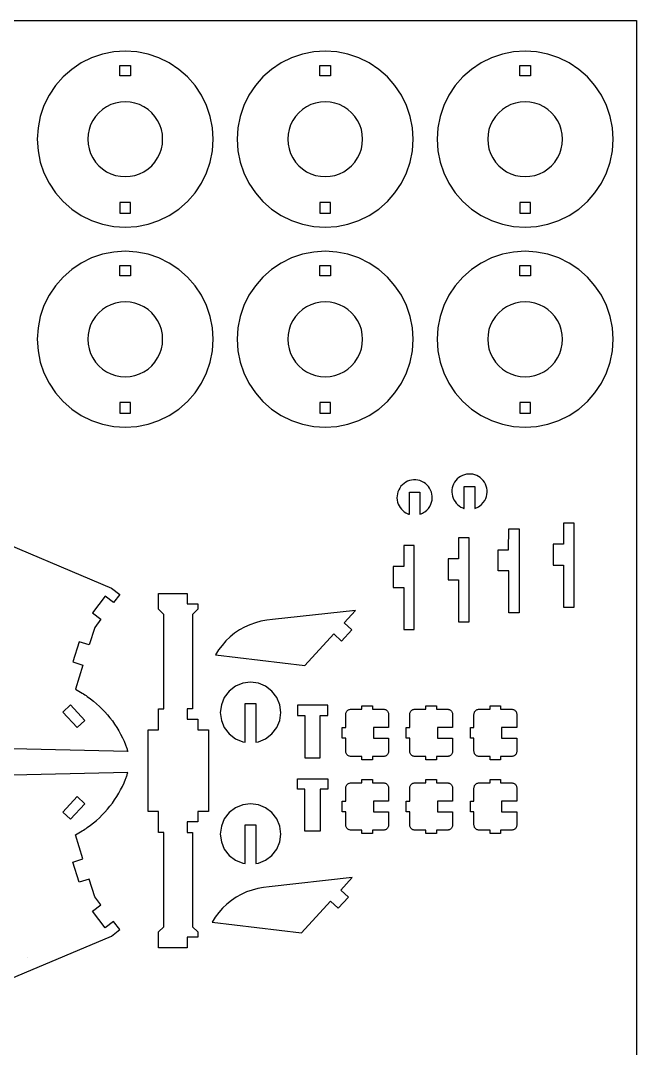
# Model space of a CAD drawing. Extents: x -691 to 1166, y -825 to 1756.
# Drawn here: x 462 to 1166, y 581 to 1756 of the extents above; entities that cross this region are included whole.
import ezdxf

# ---------------------------------------------------------------- set-up
doc = ezdxf.new("R2010")
doc.units = 0
doc.header["$MEASUREMENT"] = 0
doc.layers.get('0').update_dxf_attribs({"linetype": 'CONTINUOUS'})
doc.layers.add('LAYER_1', color=18, linetype='CONTINUOUS')

msp = doc.modelspace()

# ---------------------------------------------------------------- linework, layer by layer
msp.add_lwpolyline([(-691, -824.9), (-691, 1756), (1165.7, 1756), (1165.7, -824.9)], close=True)
at = {"layer": 'LAYER_1'}
for points in [[(501.4, 1559.1), (510.1, 1549.2), (520, 1540.6), (530.9, 1533.3), (542.7, 1527.4), (555.2, 1523.2), (568.1, 1520.6), (581.2, 1519.8), (594.4, 1520.6), (607.3, 1523.2), (619.7, 1527.4), (631.5, 1533.3), (642.5, 1540.6), (652.4, 1549.2), (661.1, 1559.1), (668.4, 1570.1), (674.2, 1581.9), (678.4, 1594.3), (681, 1607.2), (681.8, 1620.4), (681, 1633.5), (678.4, 1646.4), (674.2, 1658.9), (668.4, 1670.7), (661.1, 1681.6), (652.4, 1691.5), (642.5, 1700.2), (631.5, 1707.5), (619.7, 1713.3), (607.3, 1717.5), (594.4, 1720.1), (581.2, 1721), (568.1, 1720.1), (555.2, 1717.5), (542.7, 1713.3), (530.9, 1707.5), (520, 1700.2), (510.1, 1691.5), (501.4, 1681.6), (494.1, 1670.7), (488.3, 1658.9), (484.1, 1646.4), (481.5, 1633.5), (480.7, 1620.4), (481.5, 1607.2), (484.1, 1594.3), (488.3, 1581.9), (494.1, 1570.1)], [(730, 1559.1), (738.7, 1549.2), (748.6, 1540.6), (759.5, 1533.3), (771.3, 1527.4), (783.8, 1523.2), (796.7, 1520.6), (809.8, 1519.8), (823, 1520.6), (835.9, 1523.2), (848.3, 1527.4), (860.1, 1533.3), (871.1, 1540.6), (881, 1549.2), (889.6, 1559.1), (897, 1570.1), (902.8, 1581.9), (907, 1594.3), (909.6, 1607.2), (910.4, 1620.4), (909.6, 1633.5), (907, 1646.4), (902.8, 1658.9), (897, 1670.7), (889.6, 1681.6), (881, 1691.5), (871.1, 1700.2), (860.1, 1707.5), (848.3, 1713.3), (835.9, 1717.5), (823, 1720.1), (809.8, 1721), (796.7, 1720.1), (783.8, 1717.5), (771.3, 1713.3), (759.5, 1707.5), (748.6, 1700.2), (738.7, 1691.5), (730, 1681.6), (722.7, 1670.7), (716.9, 1658.9), (712.7, 1646.4), (710.1, 1633.5), (709.2, 1620.4), (710.1, 1607.2), (712.7, 1594.3), (716.9, 1581.9), (722.7, 1570.1)], [(958.6, 1559.1), (967.3, 1549.2), (977.2, 1540.6), (988.1, 1533.3), (999.9, 1527.4), (1012.4, 1523.2), (1025.3, 1520.6), (1038.4, 1519.8), (1051.6, 1520.6), (1064.5, 1523.2), (1076.9, 1527.4), (1088.7, 1533.3), (1099.7, 1540.6), (1109.6, 1549.2), (1118.2, 1559.1), (1125.6, 1570.1), (1131.4, 1581.9), (1135.6, 1594.3), (1138.2, 1607.2), (1139, 1620.4), (1138.2, 1633.5), (1135.6, 1646.4), (1131.4, 1658.9), (1125.6, 1670.7), (1118.2, 1681.6), (1109.6, 1691.5), (1099.7, 1700.2), (1088.7, 1707.5), (1076.9, 1713.3), (1064.5, 1717.5), (1051.6, 1720.1), (1038.4, 1721), (1025.3, 1720.1), (1012.4, 1717.5), (999.9, 1713.3), (988.1, 1707.5), (977.2, 1700.2), (967.3, 1691.5), (958.6, 1681.6), (951.3, 1670.7), (945.5, 1658.9), (941.3, 1646.4), (938.7, 1633.5), (937.8, 1620.4), (938.7, 1607.2), (941.3, 1594.3), (945.5, 1581.9), (951.3, 1570.1)], [(575.2, 1704.8), (587.2, 1704.8), (587.2, 1692.8), (575.2, 1692.8)], [(803.8, 1704.8), (815.8, 1704.8), (815.8, 1692.8), (803.8, 1692.8)], [(1032.4, 1704.8), (1044.4, 1704.8), (1044.4, 1692.8), (1032.4, 1692.8)], [(544.2, 1599), (547.3, 1594.3), (551, 1590.1), (555.2, 1586.4), (559.9, 1583.3), (564.9, 1580.9), (570.2, 1579.1), (575.7, 1578), (581.2, 1577.6), (586.8, 1578), (592.3, 1579.1), (597.6, 1580.9), (602.6, 1583.3), (607.3, 1586.4), (611.5, 1590.1), (615.2, 1594.3), (618.3, 1599), (620.8, 1604), (622.6, 1609.3), (623.7, 1614.8), (624, 1620.4), (623.7, 1626), (622.6, 1631.4), (620.8, 1636.7), (618.3, 1641.8), (615.2, 1646.4), (611.5, 1650.6), (607.3, 1654.3), (602.6, 1657.4), (597.6, 1659.9), (592.3, 1661.7), (586.8, 1662.8), (581.2, 1663.2), (575.7, 1662.8), (570.2, 1661.7), (564.9, 1659.9), (559.9, 1657.4), (555.2, 1654.3), (551, 1650.6), (547.3, 1646.4), (544.2, 1641.8), (541.7, 1636.7), (539.9, 1631.4), (538.8, 1626), (538.5, 1620.4), (538.8, 1614.8), (539.9, 1609.3), (541.7, 1604)], [(772.8, 1599), (775.9, 1594.3), (779.6, 1590.1), (783.8, 1586.4), (788.5, 1583.3), (793.5, 1580.9), (798.8, 1579.1), (804.3, 1578), (809.8, 1577.6), (815.4, 1578), (820.9, 1579.1), (826.2, 1580.9), (831.2, 1583.3), (835.9, 1586.4), (840.1, 1590.1), (843.8, 1594.3), (846.9, 1599), (849.4, 1604), (851.2, 1609.3), (852.3, 1614.8), (852.6, 1620.4), (852.3, 1626), (851.2, 1631.4), (849.4, 1636.7), (846.9, 1641.8), (843.8, 1646.4), (840.1, 1650.6), (835.9, 1654.3), (831.2, 1657.4), (826.2, 1659.9), (820.9, 1661.7), (815.4, 1662.8), (809.8, 1663.2), (804.3, 1662.8), (798.8, 1661.7), (793.5, 1659.9), (788.5, 1657.4), (783.8, 1654.3), (779.6, 1650.6), (775.9, 1646.4), (772.8, 1641.8), (770.3, 1636.7), (768.5, 1631.4), (767.4, 1626), (767.1, 1620.4), (767.4, 1614.8), (768.5, 1609.3), (770.3, 1604)], [(1004.5, 1594.3), (1008.2, 1590.1), (1012.4, 1586.4), (1017, 1583.3), (1022.1, 1580.9), (1027.4, 1579.1), (1032.9, 1578), (1038.4, 1577.6), (1044, 1578), (1049.5, 1579.1), (1054.8, 1580.9), (1059.8, 1583.3), (1064.5, 1586.4), (1068.7, 1590.1), (1072.4, 1594.3), (1075.5, 1599), (1078, 1604), (1079.8, 1609.3), (1080.8, 1614.8), (1081.2, 1620.4), (1080.8, 1626), (1079.8, 1631.4), (1078, 1636.7), (1075.5, 1641.8), (1072.4, 1646.4), (1068.7, 1650.6), (1064.5, 1654.3), (1059.8, 1657.4), (1054.8, 1659.9), (1049.5, 1661.7), (1044, 1662.8), (1038.4, 1663.2), (1032.9, 1662.8), (1027.4, 1661.7), (1022.1, 1659.9), (1017, 1657.4), (1012.4, 1654.3), (1008.2, 1650.6), (1004.5, 1646.4), (1001.4, 1641.8), (998.9, 1636.7), (997.1, 1631.4), (996, 1626), (995.7, 1620.4), (996, 1614.8), (997.1, 1609.3), (998.9, 1604), (1001.4, 1599)], [(575.2, 1536), (587.2, 1536), (587.2, 1548), (575.2, 1548)], [(803.8, 1536), (815.8, 1536), (815.8, 1548), (803.8, 1548)], [(1032.4, 1536), (1044.4, 1536), (1044.4, 1548), (1032.4, 1548)], [(501.4, 1330.5), (510.1, 1320.6), (520, 1312), (530.9, 1304.7), (542.7, 1298.8), (555.2, 1294.6), (568.1, 1292), (581.2, 1291.2), (594.4, 1292), (607.3, 1294.6), (619.7, 1298.8), (631.5, 1304.7), (642.5, 1312), (652.4, 1320.6), (661.1, 1330.5), (668.4, 1341.5), (674.2, 1353.3), (678.4, 1365.7), (681, 1378.6), (681.8, 1391.8), (681, 1404.9), (678.4, 1417.8), (674.2, 1430.3), (668.4, 1442.1), (661.1, 1453), (652.4, 1462.9), (642.5, 1471.6), (631.5, 1478.9), (619.7, 1484.7), (607.3, 1488.9), (594.4, 1491.5), (581.2, 1492.4), (568.1, 1491.5), (555.2, 1488.9), (542.7, 1484.7), (530.9, 1478.9), (520, 1471.6), (510.1, 1462.9), (501.4, 1453), (494.1, 1442.1), (488.3, 1430.3), (484.1, 1417.8), (481.5, 1404.9), (480.7, 1391.8), (481.5, 1378.6), (484.1, 1365.7), (488.3, 1353.3), (494.1, 1341.5)], [(738.7, 1320.6), (748.6, 1312), (759.5, 1304.7), (771.3, 1298.8), (783.8, 1294.6), (796.7, 1292), (809.8, 1291.2), (823, 1292), (835.9, 1294.6), (848.3, 1298.8), (860.1, 1304.7), (871.1, 1312), (881, 1320.6), (889.6, 1330.5), (897, 1341.5), (902.8, 1353.3), (907, 1365.7), (909.6, 1378.6), (910.4, 1391.8), (909.6, 1404.9), (907, 1417.8), (902.8, 1430.3), (897, 1442.1), (889.6, 1453), (881, 1462.9), (871.1, 1471.6), (860.1, 1478.9), (848.3, 1484.7), (835.9, 1488.9), (823, 1491.5), (809.8, 1492.4), (796.7, 1491.5), (783.8, 1488.9), (771.3, 1484.7), (759.5, 1478.9), (748.6, 1471.6), (738.7, 1462.9), (730, 1453), (722.7, 1442.1), (716.9, 1430.3), (712.7, 1417.8), (710.1, 1404.9), (709.2, 1391.8), (710.1, 1378.6), (712.7, 1365.7), (716.9, 1353.3), (722.7, 1341.5), (730, 1330.5)], [(977.2, 1312), (988.1, 1304.7), (999.9, 1298.8), (1012.4, 1294.6), (1025.3, 1292), (1038.4, 1291.2), (1051.6, 1292), (1064.5, 1294.6), (1076.9, 1298.8), (1088.7, 1304.7), (1099.7, 1312), (1109.6, 1320.6), (1118.2, 1330.5), (1125.6, 1341.5), (1131.4, 1353.3), (1135.6, 1365.7), (1138.2, 1378.6), (1139, 1391.8), (1138.2, 1404.9), (1135.6, 1417.8), (1131.4, 1430.3), (1125.6, 1442.1), (1118.2, 1453), (1109.6, 1462.9), (1099.7, 1471.6), (1088.7, 1478.9), (1076.9, 1484.7), (1064.5, 1488.9), (1051.6, 1491.5), (1038.4, 1492.4), (1025.3, 1491.5), (1012.4, 1488.9), (999.9, 1484.7), (988.1, 1478.9), (977.2, 1471.6), (967.3, 1462.9), (958.6, 1453), (951.3, 1442.1), (945.5, 1430.3), (941.3, 1417.8), (938.7, 1404.9), (937.8, 1391.8), (938.7, 1378.6), (941.3, 1365.7), (945.5, 1353.3), (951.3, 1341.5), (958.6, 1330.5), (967.3, 1320.6)], [(575.2, 1476.2), (587.2, 1476.2), (587.2, 1464.2), (575.2, 1464.2)], [(803.8, 1464.2), (803.8, 1476.2), (815.8, 1476.2), (815.8, 1464.2)], [(1032.4, 1476.2), (1044.4, 1476.2), (1044.4, 1464.2), (1032.4, 1464.2)], [(544.2, 1370.4), (547.3, 1365.7), (551, 1361.5), (555.2, 1357.8), (559.9, 1354.7), (564.9, 1352.3), (570.2, 1350.5), (575.7, 1349.4), (581.2, 1349), (586.8, 1349.4), (592.3, 1350.5), (597.6, 1352.3), (602.6, 1354.7), (607.3, 1357.8), (611.5, 1361.5), (615.2, 1365.7), (618.3, 1370.4), (620.8, 1375.4), (622.6, 1380.7), (623.7, 1386.2), (624, 1391.8), (623.7, 1397.4), (622.6, 1402.8), (620.8, 1408.1), (618.3, 1413.2), (615.2, 1417.8), (611.5, 1422), (607.3, 1425.7), (602.6, 1428.8), (597.6, 1431.3), (592.3, 1433.1), (586.8, 1434.2), (581.2, 1434.6), (575.7, 1434.2), (570.2, 1433.1), (564.9, 1431.3), (559.9, 1428.8), (555.2, 1425.7), (551, 1422), (547.3, 1417.8), (544.2, 1413.2), (541.7, 1408.1), (539.9, 1402.8), (538.8, 1397.4), (538.5, 1391.8), (538.8, 1386.2), (539.9, 1380.7), (541.7, 1375.4)], [(775.9, 1365.7), (779.6, 1361.5), (783.8, 1357.8), (788.5, 1354.7), (793.5, 1352.3), (798.8, 1350.5), (804.3, 1349.4), (809.8, 1349), (815.4, 1349.4), (820.9, 1350.5), (826.2, 1352.3), (831.2, 1354.7), (835.9, 1357.8), (840.1, 1361.5), (843.8, 1365.7), (846.9, 1370.4), (849.4, 1375.4), (851.2, 1380.7), (852.3, 1386.2), (852.6, 1391.8), (852.3, 1397.4), (851.2, 1402.8), (849.4, 1408.1), (846.9, 1413.2), (843.8, 1417.8), (840.1, 1422), (835.9, 1425.7), (831.2, 1428.8), (826.2, 1431.3), (820.9, 1433.1), (815.4, 1434.2), (809.8, 1434.6), (804.3, 1434.2), (798.8, 1433.1), (793.5, 1431.3), (788.5, 1428.8), (783.8, 1425.7), (779.6, 1422), (775.9, 1417.8), (772.8, 1413.2), (770.3, 1408.1), (768.5, 1402.8), (767.4, 1397.4), (767.1, 1391.8), (767.4, 1386.2), (768.5, 1380.7), (770.3, 1375.4), (772.8, 1370.4)], [(1004.5, 1365.7), (1008.2, 1361.5), (1012.4, 1357.8), (1017, 1354.7), (1022.1, 1352.3), (1027.4, 1350.5), (1032.9, 1349.4), (1038.4, 1349), (1044, 1349.4), (1049.5, 1350.5), (1054.8, 1352.3), (1059.8, 1354.7), (1064.5, 1357.8), (1068.7, 1361.5), (1072.4, 1365.7), (1075.5, 1370.4), (1078, 1375.4), (1079.8, 1380.7), (1080.8, 1386.2), (1081.2, 1391.8), (1080.8, 1397.4), (1079.8, 1402.8), (1078, 1408.1), (1075.5, 1413.2), (1072.4, 1417.8), (1068.7, 1422), (1064.5, 1425.7), (1059.8, 1428.8), (1054.8, 1431.3), (1049.5, 1433.1), (1044, 1434.2), (1038.4, 1434.6), (1032.9, 1434.2), (1027.4, 1433.1), (1022.1, 1431.3), (1017, 1428.8), (1012.4, 1425.7), (1008.2, 1422), (1004.5, 1417.8), (1001.4, 1413.2), (998.9, 1408.1), (997.1, 1402.8), (996, 1397.4), (995.7, 1391.8), (996, 1386.2), (997.1, 1380.7), (998.9, 1375.4), (1001.4, 1370.4)], [(575.2, 1307.4), (587.2, 1307.4), (587.2, 1319.4), (575.2, 1319.4)], [(803.8, 1307.4), (815.8, 1307.4), (815.8, 1319.4), (803.8, 1319.4)], [(1032.4, 1307.4), (1044.4, 1307.4), (1044.4, 1319.4), (1032.4, 1319.4)], [(1019.7, 1079.1), (1019.7, 1127.1), (1007.6, 1127.1), (1007.6, 1151.1), (1019.6, 1151.1), (1019.7, 1175.1), (1031.7, 1175.1), (1031.7, 1079.1)], [(1082.4, 1085.8), (1094.4, 1085.8), (1094.4, 1181.8), (1082.4, 1181.8), (1082.4, 1157.8), (1070.4, 1157.8), (1070.4, 1133.7), (1082.4, 1133.8)], [(962.3, 1069), (974.3, 1069), (974.3, 1165), (962.3, 1165), (962.3, 1141), (950.3, 1141), (950.3, 1117), (962.3, 1117)], [(899.6, 1060.2), (911.6, 1060.2), (911.6, 1156.2), (899.6, 1156.2), (899.6, 1132.2), (887.5, 1132.2), (887.5, 1108.2), (899.6, 1108.2)], [(619.3, 696.4), (619.3, 714.5), (625.4, 720.5), (625.4, 828.2), (619.3, 828.2), (619.3, 852.3), (607.3, 852.3), (607.3, 945.5), (619.3, 945.5), (619.3, 969.6), (625.4, 969.6), (625.4, 1077.3), (619.3, 1083.3), (619.3, 1101.4), (652.2, 1101.4), (652.2, 1089.4), (664.2, 1089.4), (664.2, 1083.3), (658.2, 1077.3), (658.2, 969.6), (652.2, 969.6), (652.2, 957.6), (664.2, 957.6), (664.2, 945.5), (676.3, 945.5), (676.3, 852.3), (664.2, 852.3), (664.2, 840.3), (652.2, 840.3), (652.2, 828.2), (658.2, 828.2), (658.2, 720.5), (664.2, 714.5), (664.2, 708.5), (652.2, 708.5), (652.2, 696.4)], [(684.4, 1031), (786.5, 1019), (819.7, 1055.1), (828.6, 1046.9), (840.3, 1059.7), (831.5, 1067.8), (844.6, 1082), (749.6, 1071.4), (743, 1070.8), (736.4, 1069.6), (730, 1067.9), (723.7, 1065.6), (717.7, 1062.8), (711.9, 1059.6), (706.3, 1055.8), (701.2, 1051.6), (696.3, 1047), (691.9, 1042), (688, 1036.7)], [(700, 940.8), (707.2, 935.3), (715.5, 931.9), (718.4, 931.5), (718.4, 975.7), (730.5, 975.7), (730.5, 931.5), (733.4, 931.9), (741.7, 935.3), (748.9, 940.8), (754.4, 948), (757.8, 956.3), (759, 965.3), (757.8, 974.2), (754.4, 982.5), (748.9, 989.7), (741.7, 995.2), (733.4, 998.6), (724.5, 999.8), (715.5, 998.6), (707.2, 995.2), (700, 989.7), (694.5, 982.5), (691.1, 974.2), (689.9, 965.3), (691.1, 956.3), (694.5, 948)], [(510, 965.8), (518.8, 974), (535.1, 956.3), (526.3, 948.1)], [(786.7, 913.6), (804, 913.6), (804, 961.7), (812.7, 961.7), (812.7, 973.7), (778.1, 973.7), (778.1, 961.7), (786.7, 961.7)], [(835.1, 916.8), (834.6, 917.4), (834.2, 918), (833.8, 918.7), (833.6, 919.5), (833.4, 920.3), (833.4, 921), (833.4, 936), (829.4, 936), (829.4, 948.1), (833.4, 948.1), (833.4, 963), (833.4, 963.8), (833.6, 964.6), (833.8, 965.3), (834.2, 966), (834.6, 966.7), (835.1, 967.3), (835.7, 967.8), (836.4, 968.2), (837.1, 968.6), (837.8, 968.8), (838.6, 969), (839.4, 969), (851.9, 969), (851.9, 973), (863.9, 973), (863.9, 969), (876.4, 969), (877.2, 969), (877.9, 968.8), (878.7, 968.6), (879.4, 968.2), (880, 967.8), (880.6, 967.3), (881.1, 966.7), (881.6, 966), (881.9, 965.3), (882.2, 964.6), (882.3, 963.8), (882.4, 963), (882.4, 948), (865.1, 948), (865.1, 936), (882.4, 936), (882.4, 921), (882.3, 920.3), (882.2, 919.5), (881.9, 918.7), (881.6, 918), (881.1, 917.4), (880.6, 916.8), (880, 916.3), (879.4, 915.8), (878.7, 915.5), (877.9, 915.2), (877.2, 915.1), (876.4, 915), (863.9, 915), (863.9, 911), (851.9, 911), (851.9, 915), (839.4, 915), (838.6, 915.1), (837.8, 915.2), (837.1, 915.5), (836.4, 915.8), (835.7, 916.3)], [(908.3, 916.8), (907.7, 917.4), (907.3, 918), (907, 918.7), (906.7, 919.5), (906.5, 920.3), (906.5, 921), (906.5, 936), (902.5, 936), (902.5, 948.1), (906.5, 948.1), (906.5, 963), (906.5, 963.8), (906.7, 964.6), (907, 965.3), (907.3, 966), (907.7, 966.7), (908.3, 967.3), (908.8, 967.8), (909.5, 968.2), (910.2, 968.6), (910.9, 968.8), (911.7, 969), (912.5, 969), (925, 969), (925, 973), (937, 973), (937, 969), (949.5, 969), (950.3, 969), (951, 968.8), (951.8, 968.6), (952.5, 968.2), (953.1, 967.8), (953.7, 967.3), (954.3, 966.7), (954.7, 966), (955, 965.3), (955.3, 964.6), (955.4, 963.8), (955.5, 963), (955.5, 948), (938.2, 948), (938.2, 936), (955.5, 936), (955.5, 921), (955.4, 920.3), (955.3, 919.5), (955, 918.7), (954.7, 918), (954.3, 917.4), (953.7, 916.8), (953.1, 916.3), (952.5, 915.8), (951.8, 915.5), (951, 915.2), (950.3, 915.1), (949.5, 915), (937, 915), (937, 911), (925, 911), (925, 915), (912.5, 915), (911.7, 915.1), (910.9, 915.2), (910.2, 915.5), (909.5, 915.8), (908.8, 916.3)], [(981.7, 916.8), (981.2, 917.4), (980.7, 918), (980.4, 918.7), (980.1, 919.5), (980, 920.3), (979.9, 921), (979.9, 936), (975.9, 936), (975.9, 948.1), (979.9, 948.1), (979.9, 963), (980, 963.8), (980.1, 964.6), (980.4, 965.3), (980.7, 966), (981.2, 966.7), (981.7, 967.3), (982.3, 967.8), (982.9, 968.2), (983.6, 968.6), (984.4, 968.8), (985.1, 969), (985.9, 969), (998.4, 969), (998.4, 973), (1010.4, 973), (1010.4, 969), (1022.9, 969), (1023.7, 969), (1024.5, 968.8), (1025.2, 968.6), (1025.9, 968.2), (1026.6, 967.8), (1027.2, 967.3), (1027.7, 966.7), (1028.1, 966), (1028.5, 965.3), (1028.7, 964.6), (1028.9, 963.8), (1028.9, 963), (1028.9, 948), (1011.6, 948), (1011.6, 936), (1028.9, 936), (1028.9, 921), (1028.9, 920.3), (1028.7, 919.5), (1028.5, 918.7), (1028.1, 918), (1027.7, 917.4), (1027.2, 916.8), (1026.6, 916.3), (1025.9, 915.8), (1025.2, 915.5), (1024.5, 915.2), (1023.7, 915.1), (1022.9, 915), (1010.4, 915), (1010.4, 911), (998.4, 911), (998.4, 915), (985.9, 915), (985.1, 915.1), (984.4, 915.2), (983.6, 915.5), (982.9, 915.8), (982.3, 916.3)], [(786.7, 829.5), (786.7, 877.5), (778.1, 877.5), (778.1, 889.6), (812.7, 889.6), (812.7, 877.5), (804, 877.5), (804, 829.5)], [(835.1, 832.6), (834.6, 833.2), (834.2, 833.8), (833.8, 834.5), (833.6, 835.3), (833.4, 836), (833.4, 836.8), (833.4, 851.8), (829.4, 851.8), (829.4, 863.8), (833.4, 863.8), (833.4, 878.8), (833.4, 879.6), (833.6, 880.4), (833.8, 881.1), (834.2, 881.8), (834.6, 882.5), (835.1, 883.1), (835.7, 883.6), (836.4, 884), (837.1, 884.4), (837.8, 884.6), (838.6, 884.8), (839.4, 884.8), (851.9, 884.8), (851.9, 888.8), (863.9, 888.8), (863.9, 884.8), (876.4, 884.8), (877.2, 884.8), (877.9, 884.6), (878.7, 884.4), (879.4, 884), (880, 883.6), (880.6, 883.1), (881.1, 882.5), (881.6, 881.8), (881.9, 881.1), (882.2, 880.4), (882.3, 879.6), (882.4, 878.8), (882.4, 863.8), (865.1, 863.8), (865.1, 851.8), (882.4, 851.8), (882.4, 836.8), (882.3, 836), (882.2, 835.3), (881.9, 834.5), (881.6, 833.8), (881.1, 833.2), (880.6, 832.6), (880, 832.1), (879.4, 831.6), (878.7, 831.3), (877.9, 831), (877.2, 830.9), (876.4, 830.8), (863.9, 830.8), (863.9, 826.8), (851.9, 826.8), (851.9, 830.8), (839.4, 830.8), (838.6, 830.9), (837.8, 831), (837.1, 831.3), (836.4, 831.6), (835.7, 832.1)], [(908.3, 832.6), (907.7, 833.2), (907.3, 833.8), (907, 834.5), (906.7, 835.3), (906.5, 836), (906.5, 836.8), (906.5, 851.8), (902.5, 851.8), (902.5, 863.8), (906.5, 863.8), (906.5, 878.8), (906.5, 879.6), (906.7, 880.4), (907, 881.1), (907.3, 881.8), (907.7, 882.5), (908.3, 883.1), (908.8, 883.6), (909.5, 884), (910.2, 884.4), (910.9, 884.6), (911.7, 884.8), (912.5, 884.8), (925, 884.8), (925, 888.8), (937, 888.8), (937, 884.8), (949.5, 884.8), (950.3, 884.8), (951, 884.6), (951.8, 884.4), (952.5, 884), (953.1, 883.6), (953.7, 883.1), (954.3, 882.5), (954.7, 881.8), (955, 881.1), (955.3, 880.4), (955.4, 879.6), (955.5, 878.8), (955.5, 863.8), (938.2, 863.8), (938.2, 851.8), (955.5, 851.8), (955.5, 836.8), (955.4, 836), (955.3, 835.3), (955, 834.5), (954.7, 833.8), (954.3, 833.2), (953.7, 832.6), (953.1, 832.1), (952.5, 831.6), (951.8, 831.3), (951, 831), (950.3, 830.9), (949.5, 830.8), (937, 830.8), (937, 826.8), (925, 826.8), (925, 830.8), (912.5, 830.8), (911.7, 830.9), (910.9, 831), (910.2, 831.3), (909.5, 831.6), (908.8, 832.1)], [(981.7, 832.6), (981.2, 833.2), (980.7, 833.8), (980.4, 834.5), (980.1, 835.3), (980, 836), (979.9, 836.8), (979.9, 851.8), (975.9, 851.8), (975.9, 863.8), (979.9, 863.8), (979.9, 878.8), (980, 879.6), (980.1, 880.4), (980.4, 881.1), (980.7, 881.8), (981.2, 882.5), (981.7, 883.1), (982.3, 883.6), (982.9, 884), (983.6, 884.4), (984.4, 884.6), (985.1, 884.8), (985.9, 884.8), (998.4, 884.8), (998.4, 888.8), (1010.4, 888.8), (1010.4, 884.8), (1022.9, 884.8), (1023.7, 884.8), (1024.5, 884.6), (1025.2, 884.4), (1025.9, 884), (1026.6, 883.6), (1027.2, 883.1), (1027.7, 882.5), (1028.1, 881.8), (1028.5, 881.1), (1028.7, 880.4), (1028.9, 879.6), (1028.9, 878.8), (1028.9, 863.8), (1011.6, 863.8), (1011.6, 851.8), (1028.9, 851.8), (1028.9, 836.8), (1028.9, 836), (1028.7, 835.3), (1028.5, 834.5), (1028.1, 833.8), (1027.7, 833.2), (1027.2, 832.6), (1026.6, 832.1), (1025.9, 831.6), (1025.2, 831.3), (1024.5, 831), (1023.7, 830.9), (1022.9, 830.8), (1010.4, 830.8), (1010.4, 826.8), (998.4, 826.8), (998.4, 830.8), (985.9, 830.8), (985.1, 830.9), (984.4, 831), (983.6, 831.3), (982.9, 831.6), (982.3, 832.1)], [(535.1, 861), (526.3, 869.1), (510, 851.4), (518.8, 843.3)], [(700, 801.9), (707.2, 796.5), (715.5, 793), (718.4, 792.6), (718.4, 836.8), (730.5, 836.8), (730.5, 792.6), (733.4, 793), (741.7, 796.5), (748.9, 801.9), (754.4, 809.1), (757.8, 817.4), (759, 826.4), (757.8, 835.3), (754.4, 843.7), (748.9, 850.8), (741.7, 856.3), (733.4, 859.8), (724.5, 860.9), (715.5, 859.8), (707.2, 856.3), (700, 850.8), (694.5, 843.7), (691.1, 835.3), (689.9, 826.4), (691.1, 817.4), (694.5, 809.1)], [(684.2, 731.2), (680.7, 725.6), (782.7, 713.6), (815.9, 749.6), (824.8, 741.5), (836.5, 754.2), (827.7, 762.4), (840.8, 776.6), (745.9, 766), (739.2, 765.3), (732.7, 764.2), (726.2, 762.4), (720, 760.2), (713.9, 757.4), (708.1, 754.1), (702.6, 750.4), (697.4, 746.2), (692.6, 741.6), (688.2, 736.6)]]:
    msp.add_lwpolyline(points, close=True, dxfattribs=at)
for points in [[(968.8, 1198.4), (968.8, 1223.6), (980.8, 1223.6), (980.8, 1198.4, 0.06972), (986.5, 1201.3, 0.143919), (993.5, 1209.9, 0.513852), (976.1, 1237.8, 0.513741), (955.4, 1212.4, 0.115135), (959.7, 1204.4, 0.11491), (967.1, 1199, 0.024411), (968, 1198.7, -0.008136)], [(906.1, 1191.8), (906.1, 1216.9), (918.1, 1216.9), (918.1, 1191.8, 0.06972), (923.7, 1194.6, 0.143919), (930.7, 1203.2, 0.513852), (913.4, 1231.1, 0.513741), (892.6, 1205.7, 0.115135), (896.9, 1197.7, 0.11491), (904.3, 1192.3, 0.024411), (905.2, 1192, -0.008136)]]:
    msp.add_lwpolyline(points, format="xyb", close=True, dxfattribs=at)
for points in [[(412.5, 1172.1), (565.4, 1107.4), (575, 1100.1), (567.9, 1090.9), (558.4, 1098.2), (543.8, 1079.1), (553.3, 1071.8), (546.3, 1062.5), (540, 1042.4), (528.5, 1046), (521.3, 1023), (532.8, 1019.4), (524.2, 991.8, -0.005678), (532, 987.3, -0.018659), (537.8, 983.6, -0.147057), (581.6, 928.2, -0.012168), (582.9, 924.4, 0.004056), (584.3, 920.7), (369.3, 925.5, -0.114036)], [(412.5, 645.1), (565.4, 709.8), (575, 717.1), (567.9, 726.4), (558.4, 719.1), (543.8, 738.2), (553.3, 745.5), (546.3, 754.7), (540, 774.9), (528.5, 771.3), (521.3, 794.3), (532.8, 797.9), (524.2, 825.5, 0.005678), (532, 830, 0.018659), (537.8, 833.7, 0.147057), (581.6, 889.1, 0.012168), (582.9, 892.8, -0.004056), (584.3, 896.6), (369.3, 891.7, 0.114036)]]:
    msp.add_lwpolyline(points, format="xyb", dxfattribs=at)
msp.add_lwpolyline([(469.8, 685.2), (469.9, 685.2)], dxfattribs=at)

doc.saveas('drawing.dxf')
